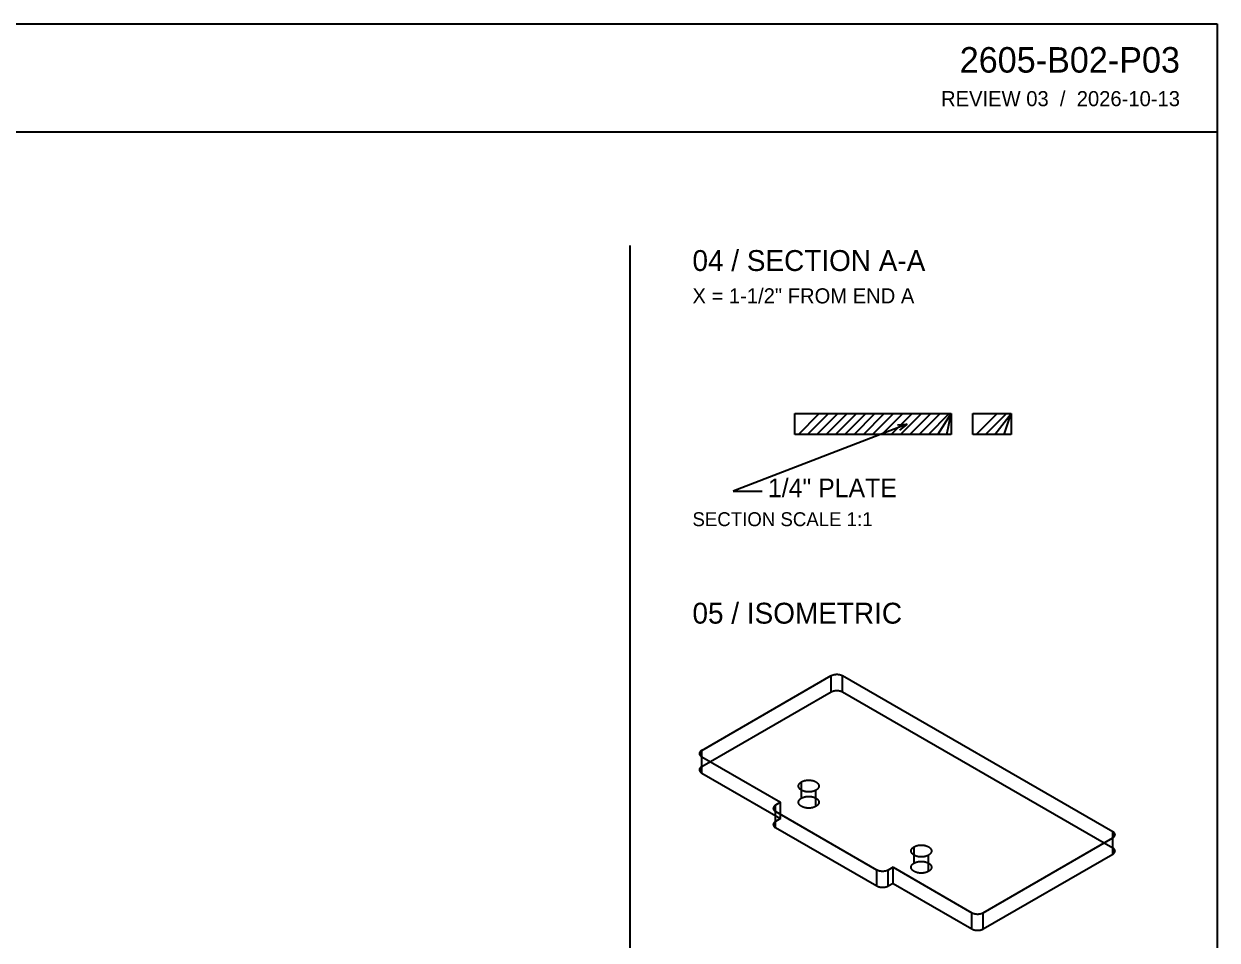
# Model space of a CAD drawing. Header units: inches. Extents: x 0.5 to 33.5, y 0.5 to 21.5.
# Drawn here: x 19.25 to 33.53, y 10.56 to 21.53 of the extents above; entities that cross this region are included whole.
import ezdxf
from ezdxf.enums import TextEntityAlignment as Align

# ---------------------------------------------------------------- set-up
doc = ezdxf.new("R2010")
doc.units = ezdxf.units.IN
doc.header["$MEASUREMENT"] = 0

msp = doc.modelspace()

# ---------------------------------------------------------------- linework, layer by layer
at = {"layer": 'ANNOTATION'}
for p, q in [((29.819, 16.736), (27.736, 15.931)), ((29.703, 16.728), (29.819, 16.736)), ((29.819, 16.736), (29.728, 16.664)), ((27.736, 15.931), (28.083, 15.931))]:
    msp.add_line(p, q, dxfattribs=at)
at = {"layer": 'OUTLINE'}
for p, q in [((0.472, 21.528), (33.528, 21.528)), ((33.528, 21.528), (33.528, 0.472)), ((0.472, 20.236), (33.528, 20.236)), ((26.5, 18.875), (26.5, 1.861)), ((28.476, 16.861), (30.347, 16.861)), ((28.476, 16.611), (28.476, 16.861)), ((28.517, 16.611), (28.767, 16.861)), ((28.628, 16.611), (28.878, 16.861)), ((28.74, 16.611), (28.99, 16.861)), ((28.851, 16.611), (29.101, 16.861)), ((28.962, 16.611), (29.212, 16.861)), ((29.073, 16.611), (29.323, 16.861)), ((29.184, 16.611), (29.434, 16.861)), ((29.295, 16.611), (29.545, 16.861)), ((29.406, 16.611), (29.656, 16.861)), ((29.517, 16.611), (29.767, 16.861)), ((29.628, 16.611), (29.878, 16.861)), ((29.74, 16.611), (29.99, 16.861)), ((29.851, 16.611), (30.101, 16.861)), ((29.962, 16.611), (30.212, 16.861)), ((30.073, 16.611), (30.323, 16.861)), ((30.184, 16.611), (30.347, 16.861)), ((30.295, 16.611), (30.347, 16.861)), ((30.347, 16.861), (30.347, 16.611)), ((30.604, 16.861), (31.063, 16.861)), ((30.604, 16.611), (30.604, 16.861)), ((30.646, 16.611), (30.896, 16.861)), ((30.757, 16.611), (31.007, 16.861)), ((30.868, 16.611), (31.063, 16.861)), ((30.979, 16.611), (31.063, 16.861)), ((31.063, 16.861), (31.063, 16.611)), ((30.347, 16.611), (28.476, 16.611)), ((31.063, 16.611), (30.604, 16.611)), ((27.361, 12.83), (28.91, 13.725)), ((28.91, 13.725), (28.912, 13.726)), ((28.91, 13.53), (28.91, 13.725)), ((28.912, 13.726), (28.914, 13.727)), ((28.914, 13.727), (28.915, 13.728)), ((28.915, 13.728), (28.917, 13.728)), ((28.917, 13.728), (28.919, 13.729)), ((28.919, 13.729), (28.921, 13.73)), ((28.921, 13.73), (28.923, 13.731)), ((28.923, 13.731), (28.925, 13.732)), ((28.925, 13.732), (28.927, 13.732)), ((28.927, 13.732), (28.929, 13.733)), ((28.929, 13.733), (28.931, 13.734)), ((28.931, 13.734), (28.933, 13.734)), ((28.933, 13.734), (28.935, 13.735)), ((28.935, 13.735), (28.937, 13.736)), ((28.937, 13.736), (28.939, 13.736)), ((28.939, 13.736), (28.941, 13.737)), ((28.941, 13.737), (28.943, 13.737)), ((28.943, 13.737), (28.946, 13.738)), ((28.946, 13.738), (28.948, 13.738)), ((28.948, 13.738), (28.95, 13.739)), ((28.95, 13.739), (28.952, 13.739)), ((28.952, 13.739), (28.954, 13.739)), ((28.954, 13.739), (28.957, 13.74)), ((28.957, 13.74), (28.959, 13.74)), ((28.959, 13.74), (28.961, 13.74)), ((28.961, 13.74), (28.964, 13.74)), ((28.964, 13.74), (28.966, 13.741)), ((28.966, 13.741), (28.968, 13.741)), ((28.968, 13.741), (28.971, 13.741)), ((28.971, 13.741), (28.973, 13.741)), ((28.973, 13.741), (28.975, 13.741)), ((28.975, 13.741), (28.978, 13.741)), ((28.978, 13.741), (28.98, 13.741)), ((28.98, 13.741), (28.982, 13.741)), ((28.982, 13.741), (28.985, 13.741)), ((28.985, 13.741), (28.987, 13.741)), ((28.987, 13.741), (28.989, 13.741)), ((28.989, 13.741), (28.992, 13.74)), ((28.992, 13.74), (28.994, 13.74)), ((28.994, 13.74), (28.996, 13.74)), ((28.996, 13.74), (28.998, 13.74)), ((28.998, 13.74), (29.001, 13.739)), ((29.001, 13.739), (29.003, 13.739)), ((29.003, 13.739), (29.005, 13.739)), ((29.005, 13.739), (29.007, 13.738)), ((29.007, 13.738), (29.01, 13.738)), ((29.01, 13.738), (29.012, 13.737)), ((29.012, 13.737), (29.014, 13.737)), ((29.014, 13.737), (29.016, 13.736)), ((29.016, 13.736), (29.018, 13.736)), ((29.018, 13.736), (29.02, 13.735)), ((29.02, 13.735), (29.022, 13.734)), ((29.022, 13.734), (29.025, 13.734)), ((29.025, 13.734), (29.027, 13.733)), ((29.027, 13.733), (29.029, 13.732)), ((29.029, 13.732), (29.031, 13.732)), ((29.031, 13.732), (29.032, 13.731)), ((29.032, 13.731), (29.034, 13.73)), ((29.034, 13.73), (29.036, 13.729)), ((29.036, 13.729), (29.038, 13.728)), ((29.038, 13.728), (29.04, 13.728)), ((29.04, 13.728), (29.042, 13.727)), ((29.042, 13.727), (29.043, 13.726)), ((29.043, 13.726), (29.045, 13.725)), ((29.045, 13.53), (29.045, 13.725)), ((29.045, 13.725), (32.278, 11.858)), ((27.361, 12.636), (28.91, 13.53)), ((28.91, 13.53), (28.912, 13.531)), ((28.912, 13.531), (28.914, 13.532)), ((28.914, 13.532), (28.915, 13.533)), ((28.915, 13.533), (28.917, 13.534)), ((28.917, 13.534), (28.919, 13.535)), ((28.919, 13.535), (28.921, 13.536)), ((28.921, 13.536), (28.923, 13.536)), ((28.923, 13.536), (28.925, 13.537)), ((28.925, 13.537), (28.927, 13.538)), ((28.927, 13.538), (28.929, 13.539)), ((28.929, 13.539), (28.931, 13.539)), ((28.931, 13.539), (28.933, 13.54)), ((28.933, 13.54), (28.935, 13.541)), ((28.935, 13.541), (28.937, 13.541)), ((28.937, 13.541), (28.939, 13.542)), ((28.939, 13.542), (28.941, 13.542)), ((28.941, 13.542), (28.943, 13.543)), ((28.943, 13.543), (28.946, 13.543)), ((28.946, 13.543), (28.948, 13.544)), ((28.948, 13.544), (28.95, 13.544)), ((28.95, 13.544), (28.952, 13.545)), ((28.952, 13.545), (28.954, 13.545)), ((28.954, 13.545), (28.957, 13.545)), ((28.957, 13.545), (28.959, 13.545)), ((28.959, 13.545), (28.961, 13.546)), ((28.961, 13.546), (28.964, 13.546)), ((28.964, 13.546), (28.966, 13.546)), ((28.966, 13.546), (28.968, 13.546)), ((28.968, 13.546), (28.971, 13.546)), ((28.971, 13.546), (28.973, 13.546)), ((28.973, 13.546), (28.975, 13.547)), ((28.975, 13.547), (28.978, 13.547)), ((28.978, 13.547), (28.98, 13.547)), ((28.98, 13.547), (28.982, 13.546)), ((28.982, 13.546), (28.985, 13.546)), ((28.985, 13.546), (28.987, 13.546)), ((28.987, 13.546), (28.989, 13.546)), ((28.989, 13.546), (28.992, 13.546)), ((28.992, 13.546), (28.994, 13.546)), ((28.994, 13.546), (28.996, 13.545)), ((28.996, 13.545), (28.998, 13.545)), ((28.998, 13.545), (29.001, 13.545)), ((29.001, 13.545), (29.003, 13.545)), ((29.003, 13.545), (29.005, 13.544)), ((29.005, 13.544), (29.007, 13.544)), ((29.007, 13.544), (29.01, 13.543)), ((29.01, 13.543), (29.012, 13.543)), ((29.012, 13.543), (29.014, 13.542)), ((29.014, 13.542), (29.016, 13.542)), ((29.016, 13.542), (29.018, 13.541)), ((29.018, 13.541), (29.02, 13.541)), ((29.02, 13.541), (29.022, 13.54)), ((29.022, 13.54), (29.025, 13.539)), ((29.025, 13.539), (29.027, 13.539)), ((29.027, 13.539), (29.029, 13.538)), ((29.029, 13.538), (29.031, 13.537)), ((29.031, 13.537), (29.032, 13.536)), ((29.032, 13.536), (29.034, 13.536)), ((29.034, 13.536), (29.036, 13.535)), ((29.036, 13.535), (29.038, 13.534)), ((29.038, 13.534), (29.04, 13.533)), ((29.04, 13.533), (29.042, 13.532)), ((29.042, 13.532), (29.043, 13.531)), ((29.043, 13.531), (29.045, 13.53)), ((29.045, 13.53), (32.278, 11.664)), ((27.334, 12.796), (27.333, 12.794)), ((27.333, 12.794), (27.333, 12.793)), ((27.333, 12.793), (27.333, 12.792)), ((27.333, 12.792), (27.333, 12.79)), ((27.333, 12.79), (27.333, 12.789)), ((27.333, 12.789), (27.334, 12.788)), ((27.335, 12.801), (27.334, 12.8)), ((27.334, 12.8), (27.334, 12.798)), ((27.334, 12.798), (27.334, 12.797)), ((27.334, 12.797), (27.334, 12.796)), ((27.334, 12.788), (27.334, 12.786)), ((27.334, 12.786), (27.334, 12.785)), ((27.334, 12.785), (27.334, 12.784)), ((27.334, 12.784), (27.335, 12.782)), ((27.336, 12.804), (27.335, 12.802)), ((27.335, 12.802), (27.335, 12.801)), ((27.335, 12.782), (27.335, 12.781)), ((27.335, 12.781), (27.336, 12.78)), ((27.337, 12.806), (27.336, 12.805)), ((27.336, 12.805), (27.336, 12.804)), ((27.336, 12.78), (27.336, 12.778)), ((27.336, 12.778), (27.337, 12.777)), ((27.338, 12.809), (27.337, 12.808)), ((27.337, 12.808), (27.337, 12.806)), ((27.337, 12.777), (27.337, 12.776)), ((27.337, 12.776), (27.338, 12.774)), ((27.339, 12.81), (27.338, 12.809)), ((27.338, 12.774), (27.339, 12.773)), ((27.34, 12.811), (27.339, 12.81)), ((27.339, 12.773), (27.34, 12.772)), ((27.341, 12.813), (27.34, 12.811)), ((27.34, 12.772), (27.341, 12.771)), ((27.342, 12.814), (27.341, 12.813)), ((27.341, 12.771), (27.342, 12.769)), ((27.344, 12.816), (27.342, 12.815)), ((27.342, 12.815), (27.342, 12.814)), ((27.342, 12.769), (27.342, 12.768)), ((27.342, 12.768), (27.344, 12.767)), ((27.345, 12.818), (27.344, 12.816)), ((27.344, 12.767), (27.345, 12.766)), ((27.346, 12.819), (27.345, 12.818)), ((27.345, 12.766), (27.346, 12.764)), ((27.347, 12.82), (27.346, 12.819)), ((27.346, 12.764), (27.347, 12.763)), ((27.348, 12.821), (27.347, 12.82)), ((27.347, 12.763), (27.348, 12.762)), ((27.349, 12.822), (27.348, 12.821)), ((27.348, 12.762), (27.349, 12.761)), ((27.351, 12.823), (27.349, 12.822)), ((27.349, 12.761), (27.351, 12.76)), ((27.352, 12.824), (27.351, 12.823)), ((27.351, 12.76), (27.352, 12.759)), ((27.353, 12.825), (27.352, 12.824)), ((27.352, 12.759), (27.353, 12.758)), ((27.355, 12.826), (27.353, 12.825)), ((27.353, 12.758), (27.355, 12.757)), ((27.356, 12.828), (27.355, 12.826)), ((27.355, 12.757), (27.356, 12.756)), ((27.358, 12.829), (27.356, 12.828)), ((27.356, 12.756), (27.358, 12.755)), ((27.36, 12.83), (27.358, 12.829)), ((27.358, 12.755), (27.36, 12.754)), ((27.361, 12.83), (27.36, 12.83)), ((27.36, 12.754), (27.361, 12.753)), ((27.361, 12.636), (27.361, 12.83)), ((27.361, 12.753), (28.304, 12.208)), ((27.361, 12.558), (27.361, 12.753)), ((27.334, 12.601), (27.333, 12.6)), ((27.333, 12.6), (27.333, 12.599)), ((27.333, 12.599), (27.333, 12.597)), ((27.333, 12.597), (27.333, 12.596)), ((27.333, 12.596), (27.333, 12.594)), ((27.333, 12.594), (27.334, 12.593)), ((27.335, 12.607), (27.334, 12.605)), ((27.334, 12.605), (27.334, 12.604)), ((27.334, 12.604), (27.334, 12.603)), ((27.334, 12.603), (27.334, 12.601)), ((27.334, 12.593), (27.334, 12.592)), ((27.334, 12.592), (27.334, 12.59)), ((27.334, 12.59), (27.334, 12.589)), ((27.334, 12.589), (27.335, 12.588)), ((27.336, 12.609), (27.335, 12.608)), ((27.335, 12.608), (27.335, 12.607)), ((27.335, 12.588), (27.335, 12.586)), ((27.335, 12.586), (27.336, 12.585)), ((27.337, 12.612), (27.336, 12.611)), ((27.336, 12.611), (27.336, 12.609)), ((27.336, 12.585), (27.336, 12.584)), ((27.336, 12.584), (27.337, 12.583)), ((27.338, 12.614), (27.337, 12.613)), ((27.337, 12.613), (27.337, 12.612)), ((27.337, 12.583), (27.337, 12.581)), ((27.337, 12.581), (27.338, 12.58)), ((27.339, 12.616), (27.338, 12.614)), ((27.338, 12.58), (27.339, 12.579)), ((27.34, 12.617), (27.339, 12.616)), ((27.339, 12.579), (27.34, 12.577)), ((27.341, 12.618), (27.34, 12.617)), ((27.34, 12.577), (27.341, 12.576)), ((27.342, 12.619), (27.341, 12.618)), ((27.341, 12.576), (27.342, 12.575)), ((27.344, 12.622), (27.342, 12.621)), ((27.342, 12.621), (27.342, 12.619)), ((27.342, 12.575), (27.342, 12.574)), ((27.342, 12.574), (27.344, 12.572)), ((27.345, 12.623), (27.344, 12.622)), ((27.344, 12.572), (27.345, 12.571)), ((27.346, 12.624), (27.345, 12.623)), ((27.345, 12.571), (27.346, 12.57)), ((27.347, 12.625), (27.346, 12.624)), ((27.346, 12.57), (27.347, 12.569)), ((27.348, 12.627), (27.347, 12.625)), ((27.347, 12.569), (27.348, 12.568)), ((27.349, 12.628), (27.348, 12.627)), ((27.348, 12.568), (27.349, 12.567)), ((27.351, 12.629), (27.349, 12.628)), ((27.349, 12.567), (27.351, 12.566)), ((27.352, 12.63), (27.351, 12.629)), ((27.351, 12.566), (27.352, 12.564)), ((27.353, 12.631), (27.352, 12.63)), ((27.352, 12.564), (27.353, 12.563)), ((27.355, 12.632), (27.353, 12.631)), ((27.356, 12.633), (27.355, 12.632)), ((27.358, 12.634), (27.356, 12.633)), ((27.36, 12.635), (27.358, 12.634)), ((27.361, 12.636), (27.36, 12.635)), ((27.353, 12.563), (27.355, 12.562)), ((27.355, 12.562), (27.356, 12.561)), ((27.356, 12.561), (27.358, 12.56)), ((27.358, 12.56), (27.36, 12.559)), ((27.36, 12.559), (27.361, 12.558)), ((27.361, 12.558), (28.304, 12.014)), ((28.522, 12.42), (28.524, 12.423)), ((28.524, 12.423), (28.526, 12.427)), ((28.526, 12.427), (28.528, 12.43)), ((28.528, 12.43), (28.53, 12.433)), ((28.53, 12.433), (28.533, 12.436)), ((28.533, 12.436), (28.536, 12.439)), ((28.536, 12.439), (28.539, 12.442)), ((28.539, 12.442), (28.543, 12.445)), ((28.543, 12.445), (28.546, 12.448)), ((28.546, 12.448), (28.55, 12.45)), ((28.55, 12.45), (28.554, 12.453)), ((28.554, 12.453), (28.559, 12.455)), ((28.554, 12.258), (28.554, 12.453)), ((28.559, 12.455), (28.563, 12.457)), ((28.563, 12.457), (28.568, 12.46)), ((28.568, 12.46), (28.573, 12.462)), ((28.573, 12.462), (28.578, 12.463)), ((28.578, 12.463), (28.583, 12.465)), ((28.583, 12.465), (28.589, 12.467)), ((28.589, 12.467), (28.594, 12.468)), ((28.594, 12.468), (28.6, 12.469)), ((28.6, 12.469), (28.605, 12.47)), ((28.605, 12.47), (28.611, 12.471)), ((28.611, 12.471), (28.617, 12.472)), ((28.617, 12.472), (28.623, 12.473)), ((28.623, 12.473), (28.629, 12.473)), ((28.629, 12.473), (28.635, 12.473)), ((28.635, 12.473), (28.641, 12.473)), ((28.641, 12.473), (28.647, 12.473)), ((28.647, 12.473), (28.653, 12.473)), ((28.653, 12.473), (28.659, 12.473)), ((28.659, 12.473), (28.665, 12.472)), ((28.665, 12.472), (28.671, 12.471)), ((28.671, 12.471), (28.676, 12.47)), ((28.676, 12.47), (28.682, 12.469)), ((28.682, 12.469), (28.688, 12.468)), ((28.688, 12.468), (28.693, 12.467)), ((28.693, 12.467), (28.699, 12.465)), ((28.699, 12.465), (28.704, 12.463)), ((28.704, 12.463), (28.709, 12.462)), ((28.709, 12.462), (28.714, 12.46)), ((28.714, 12.46), (28.718, 12.457)), ((28.718, 12.457), (28.723, 12.455)), ((28.723, 12.455), (28.727, 12.453)), ((28.727, 12.453), (28.732, 12.45)), ((28.732, 12.45), (28.735, 12.448)), ((28.735, 12.448), (28.739, 12.445)), ((28.739, 12.445), (28.743, 12.442)), ((28.743, 12.442), (28.746, 12.439)), ((28.746, 12.439), (28.749, 12.436)), ((28.749, 12.436), (28.751, 12.433)), ((28.751, 12.433), (28.754, 12.43)), ((28.754, 12.43), (28.756, 12.427)), ((28.756, 12.427), (28.758, 12.423)), ((28.758, 12.423), (28.76, 12.42)), ((28.518, 12.403), (28.519, 12.406)), ((28.519, 12.399), (28.518, 12.403)), ((28.519, 12.41), (28.52, 12.413)), ((28.519, 12.406), (28.519, 12.41)), ((28.519, 12.396), (28.519, 12.399)), ((28.52, 12.392), (28.519, 12.396)), ((28.52, 12.413), (28.521, 12.417)), ((28.521, 12.389), (28.52, 12.392)), ((28.521, 12.417), (28.522, 12.42)), ((28.522, 12.386), (28.521, 12.389)), ((28.524, 12.382), (28.522, 12.386)), ((28.526, 12.379), (28.524, 12.382)), ((28.528, 12.376), (28.526, 12.379)), ((28.53, 12.373), (28.528, 12.376)), ((28.533, 12.369), (28.53, 12.373)), ((28.536, 12.366), (28.533, 12.369)), ((28.539, 12.363), (28.536, 12.366)), ((28.543, 12.361), (28.539, 12.363)), ((28.546, 12.358), (28.543, 12.361)), ((28.55, 12.355), (28.546, 12.358)), ((28.554, 12.353), (28.55, 12.355)), ((28.559, 12.35), (28.554, 12.353)), ((28.563, 12.348), (28.559, 12.35)), ((28.568, 12.346), (28.563, 12.348)), ((28.573, 12.344), (28.568, 12.346)), ((28.578, 12.342), (28.573, 12.344)), ((28.583, 12.34), (28.578, 12.342)), ((28.589, 12.339), (28.583, 12.34)), ((28.594, 12.337), (28.589, 12.339)), ((28.6, 12.336), (28.594, 12.337)), ((28.605, 12.335), (28.6, 12.336)), ((28.611, 12.334), (28.605, 12.335)), ((28.617, 12.333), (28.611, 12.334)), ((28.623, 12.333), (28.617, 12.333)), ((28.629, 12.332), (28.623, 12.333)), ((28.623, 12.278), (28.629, 12.279)), ((28.635, 12.332), (28.629, 12.332)), ((28.629, 12.279), (28.635, 12.279)), ((28.641, 12.332), (28.635, 12.332)), ((28.635, 12.279), (28.641, 12.279)), ((28.647, 12.332), (28.641, 12.332)), ((28.641, 12.279), (28.647, 12.279)), ((28.653, 12.332), (28.647, 12.332)), ((28.647, 12.279), (28.653, 12.279)), ((28.659, 12.333), (28.653, 12.332)), ((28.653, 12.279), (28.659, 12.278)), ((28.665, 12.333), (28.659, 12.333)), ((28.671, 12.334), (28.665, 12.333)), ((28.676, 12.335), (28.671, 12.334)), ((28.682, 12.336), (28.676, 12.335)), ((28.688, 12.337), (28.682, 12.336)), ((28.693, 12.339), (28.688, 12.337)), ((28.699, 12.34), (28.693, 12.339)), ((28.704, 12.342), (28.699, 12.34)), ((28.709, 12.344), (28.704, 12.342)), ((28.714, 12.346), (28.709, 12.344)), ((28.718, 12.348), (28.714, 12.346)), ((28.723, 12.35), (28.718, 12.348)), ((28.727, 12.353), (28.723, 12.35)), ((28.732, 12.355), (28.727, 12.353)), ((28.727, 12.158), (28.727, 12.353)), ((28.735, 12.358), (28.732, 12.355)), ((28.739, 12.361), (28.735, 12.358)), ((28.743, 12.363), (28.739, 12.361)), ((28.746, 12.366), (28.743, 12.363)), ((28.749, 12.369), (28.746, 12.366)), ((28.751, 12.373), (28.749, 12.369)), ((28.754, 12.376), (28.751, 12.373)), ((28.756, 12.379), (28.754, 12.376)), ((28.758, 12.382), (28.756, 12.379)), ((28.76, 12.386), (28.758, 12.382)), ((28.76, 12.42), (28.761, 12.417)), ((28.761, 12.389), (28.76, 12.386)), ((28.761, 12.417), (28.762, 12.413)), ((28.762, 12.392), (28.761, 12.389)), ((28.762, 12.413), (28.763, 12.41)), ((28.763, 12.396), (28.762, 12.392)), ((28.763, 12.41), (28.763, 12.406)), ((28.763, 12.406), (28.763, 12.403)), ((28.763, 12.403), (28.763, 12.399)), ((28.763, 12.399), (28.763, 12.396)), ((28.218, 12.139), (28.217, 12.138)), ((28.217, 12.138), (28.217, 12.137)), ((28.217, 12.137), (28.217, 12.135)), ((28.219, 12.145), (28.218, 12.143)), ((28.218, 12.143), (28.218, 12.142)), ((28.218, 12.142), (28.218, 12.141)), ((28.218, 12.141), (28.218, 12.139)), ((28.22, 12.147), (28.219, 12.146)), ((28.219, 12.146), (28.219, 12.145)), ((28.221, 12.15), (28.22, 12.149)), ((28.22, 12.149), (28.22, 12.147)), ((28.222, 12.153), (28.221, 12.151)), ((28.221, 12.151), (28.221, 12.15)), ((28.223, 12.154), (28.222, 12.153)), ((28.224, 12.155), (28.223, 12.154)), ((28.225, 12.156), (28.224, 12.155)), ((28.226, 12.159), (28.225, 12.158)), ((28.225, 12.158), (28.225, 12.156)), ((28.227, 12.16), (28.226, 12.159)), ((28.229, 12.161), (28.227, 12.16)), ((28.23, 12.163), (28.229, 12.161)), ((28.231, 12.164), (28.23, 12.163)), ((28.232, 12.165), (28.231, 12.164)), ((28.233, 12.166), (28.232, 12.165)), ((28.235, 12.167), (28.233, 12.166)), ((28.236, 12.168), (28.235, 12.167)), ((28.237, 12.169), (28.236, 12.168)), ((28.239, 12.17), (28.237, 12.169)), ((28.24, 12.171), (28.239, 12.17)), ((28.242, 12.172), (28.24, 12.171)), ((28.244, 12.173), (28.242, 12.172)), ((28.245, 12.174), (28.244, 12.173)), ((28.304, 12.208), (28.245, 12.174)), ((28.245, 11.98), (28.245, 12.174)), ((28.304, 12.014), (28.304, 12.208)), ((28.518, 12.208), (28.519, 12.212)), ((28.519, 12.205), (28.518, 12.208)), ((28.519, 12.215), (28.52, 12.219)), ((28.519, 12.212), (28.519, 12.215)), ((28.519, 12.201), (28.519, 12.205)), ((28.52, 12.198), (28.519, 12.201)), ((28.52, 12.219), (28.521, 12.222)), ((28.521, 12.195), (28.52, 12.198)), ((28.521, 12.222), (28.522, 12.226)), ((28.522, 12.191), (28.521, 12.195)), ((28.522, 12.226), (28.524, 12.229)), ((28.524, 12.188), (28.522, 12.191)), ((28.524, 12.229), (28.526, 12.232)), ((28.526, 12.185), (28.524, 12.188)), ((28.526, 12.232), (28.528, 12.235)), ((28.528, 12.181), (28.526, 12.185)), ((28.528, 12.235), (28.53, 12.239)), ((28.53, 12.178), (28.528, 12.181)), ((28.53, 12.239), (28.533, 12.242)), ((28.533, 12.175), (28.53, 12.178)), ((28.533, 12.242), (28.536, 12.245)), ((28.536, 12.172), (28.533, 12.175)), ((28.536, 12.245), (28.539, 12.248)), ((28.539, 12.169), (28.536, 12.172)), ((28.539, 12.248), (28.543, 12.25)), ((28.543, 12.166), (28.539, 12.169)), ((28.543, 12.25), (28.546, 12.253)), ((28.546, 12.164), (28.543, 12.166)), ((28.546, 12.253), (28.55, 12.256)), ((28.55, 12.161), (28.546, 12.164)), ((28.55, 12.256), (28.554, 12.258)), ((28.554, 12.158), (28.55, 12.161)), ((28.554, 12.258), (28.559, 12.261)), ((28.559, 12.156), (28.554, 12.158)), ((28.559, 12.261), (28.563, 12.263)), ((28.563, 12.154), (28.559, 12.156)), ((28.563, 12.263), (28.568, 12.265)), ((28.568, 12.152), (28.563, 12.154)), ((28.568, 12.265), (28.573, 12.267)), ((28.573, 12.15), (28.568, 12.152)), ((28.573, 12.267), (28.578, 12.269)), ((28.578, 12.148), (28.573, 12.15)), ((28.578, 12.269), (28.583, 12.271)), ((28.583, 12.146), (28.578, 12.148)), ((28.583, 12.271), (28.589, 12.272)), ((28.589, 12.144), (28.583, 12.146)), ((28.589, 12.272), (28.594, 12.274)), ((28.594, 12.143), (28.589, 12.144)), ((28.594, 12.274), (28.6, 12.275)), ((28.6, 12.142), (28.594, 12.143)), ((28.6, 12.275), (28.605, 12.276)), ((28.605, 12.141), (28.6, 12.142)), ((28.605, 12.276), (28.611, 12.277)), ((28.611, 12.14), (28.605, 12.141)), ((28.611, 12.277), (28.617, 12.278)), ((28.617, 12.139), (28.611, 12.14)), ((28.617, 12.278), (28.623, 12.278)), ((28.623, 12.138), (28.617, 12.139)), ((28.629, 12.138), (28.623, 12.138)), ((28.635, 12.138), (28.629, 12.138)), ((28.641, 12.138), (28.635, 12.138)), ((28.647, 12.138), (28.641, 12.138)), ((28.653, 12.138), (28.647, 12.138)), ((28.659, 12.138), (28.653, 12.138)), ((28.659, 12.278), (28.665, 12.278)), ((28.665, 12.139), (28.659, 12.138)), ((28.665, 12.278), (28.671, 12.277)), ((28.671, 12.14), (28.665, 12.139)), ((28.671, 12.277), (28.676, 12.276)), ((28.676, 12.141), (28.671, 12.14)), ((28.676, 12.276), (28.682, 12.275)), ((28.682, 12.142), (28.676, 12.141)), ((28.682, 12.275), (28.688, 12.274)), ((28.688, 12.143), (28.682, 12.142)), ((28.688, 12.274), (28.693, 12.272)), ((28.693, 12.144), (28.688, 12.143)), ((28.693, 12.272), (28.699, 12.271)), ((28.699, 12.146), (28.693, 12.144)), ((28.699, 12.271), (28.704, 12.269)), ((28.704, 12.148), (28.699, 12.146)), ((28.704, 12.269), (28.709, 12.267)), ((28.709, 12.15), (28.704, 12.148)), ((28.709, 12.267), (28.714, 12.265)), ((28.714, 12.152), (28.709, 12.15)), ((28.714, 12.265), (28.718, 12.263)), ((28.718, 12.154), (28.714, 12.152)), ((28.718, 12.263), (28.723, 12.261)), ((28.723, 12.156), (28.718, 12.154)), ((28.723, 12.261), (28.727, 12.258)), ((28.727, 12.158), (28.723, 12.156)), ((28.727, 12.258), (28.732, 12.256)), ((28.732, 12.161), (28.727, 12.158)), ((28.732, 12.256), (28.735, 12.253)), ((28.735, 12.164), (28.732, 12.161)), ((28.735, 12.253), (28.739, 12.25)), ((28.739, 12.166), (28.735, 12.164)), ((28.739, 12.25), (28.743, 12.248)), ((28.743, 12.169), (28.739, 12.166)), ((28.743, 12.248), (28.746, 12.245)), ((28.746, 12.172), (28.743, 12.169)), ((28.746, 12.245), (28.749, 12.242)), ((28.749, 12.175), (28.746, 12.172)), ((28.749, 12.242), (28.751, 12.239)), ((28.751, 12.178), (28.749, 12.175)), ((28.751, 12.239), (28.754, 12.235)), ((28.754, 12.181), (28.751, 12.178)), ((28.754, 12.235), (28.756, 12.232)), ((28.756, 12.185), (28.754, 12.181)), ((28.756, 12.232), (28.758, 12.229)), ((28.758, 12.188), (28.756, 12.185)), ((28.758, 12.229), (28.76, 12.226)), ((28.76, 12.191), (28.758, 12.188)), ((28.76, 12.226), (28.761, 12.222)), ((28.761, 12.195), (28.76, 12.191)), ((28.761, 12.222), (28.762, 12.219)), ((28.762, 12.198), (28.761, 12.195)), ((28.762, 12.219), (28.763, 12.215)), ((28.763, 12.201), (28.762, 12.198)), ((28.763, 12.215), (28.763, 12.212)), ((28.763, 12.212), (28.763, 12.208)), ((28.763, 12.208), (28.763, 12.205)), ((28.763, 12.205), (28.763, 12.201)), ((28.217, 12.135), (28.217, 12.134)), ((28.217, 12.134), (28.217, 12.133)), ((28.217, 12.133), (28.218, 12.131)), ((28.218, 12.131), (28.218, 12.13)), ((28.218, 12.13), (28.218, 12.129)), ((28.218, 12.129), (28.218, 12.127)), ((28.218, 12.127), (28.219, 12.126)), ((28.219, 12.126), (28.219, 12.125)), ((28.219, 12.125), (28.22, 12.123)), ((28.22, 12.123), (28.22, 12.122)), ((28.22, 12.122), (28.221, 12.121)), ((28.221, 12.121), (28.221, 12.119)), ((28.221, 12.119), (28.222, 12.118)), ((28.222, 12.118), (28.223, 12.117)), ((28.223, 12.117), (28.224, 12.116)), ((28.224, 12.116), (28.225, 12.114)), ((28.225, 12.114), (28.225, 12.113)), ((28.225, 12.113), (28.226, 12.112)), ((28.226, 12.112), (28.227, 12.111)), ((28.227, 12.111), (28.229, 12.11)), ((28.229, 12.11), (28.23, 12.108)), ((28.23, 12.108), (28.231, 12.107)), ((28.231, 12.107), (28.232, 12.106)), ((28.232, 12.106), (28.233, 12.105)), ((28.233, 12.105), (28.235, 12.104)), ((28.235, 12.104), (28.236, 12.103)), ((28.236, 12.103), (28.237, 12.102)), ((28.237, 12.102), (28.239, 12.101)), ((28.239, 12.101), (28.24, 12.1)), ((28.24, 12.1), (28.242, 12.098)), ((28.242, 12.098), (28.244, 12.098)), ((28.244, 12.098), (28.245, 12.097)), ((28.245, 11.902), (28.245, 12.097)), ((29.457, 11.397), (28.245, 12.097)), ((28.304, 12.014), (28.245, 11.98)), ((28.218, 11.945), (28.217, 11.944)), ((28.217, 11.944), (28.217, 11.942)), ((28.217, 11.942), (28.217, 11.941)), ((28.217, 11.941), (28.217, 11.94)), ((28.217, 11.94), (28.217, 11.938)), ((28.217, 11.938), (28.218, 11.937)), ((28.219, 11.95), (28.218, 11.949)), ((28.218, 11.949), (28.218, 11.948)), ((28.218, 11.948), (28.218, 11.946)), ((28.218, 11.946), (28.218, 11.945)), ((28.218, 11.937), (28.218, 11.936)), ((28.218, 11.936), (28.218, 11.934)), ((28.218, 11.934), (28.218, 11.933)), ((28.218, 11.933), (28.219, 11.932)), ((28.22, 11.953), (28.219, 11.952)), ((28.219, 11.952), (28.219, 11.95)), ((28.219, 11.932), (28.219, 11.93)), ((28.219, 11.93), (28.22, 11.929)), ((28.221, 11.956), (28.22, 11.954)), ((28.22, 11.954), (28.22, 11.953)), ((28.22, 11.929), (28.22, 11.928)), ((28.22, 11.928), (28.221, 11.926)), ((28.222, 11.958), (28.221, 11.957)), ((28.221, 11.957), (28.221, 11.956)), ((28.221, 11.926), (28.221, 11.925)), ((28.221, 11.925), (28.222, 11.924)), ((28.223, 11.96), (28.222, 11.958)), ((28.222, 11.924), (28.223, 11.922)), ((28.224, 11.961), (28.223, 11.96)), ((28.223, 11.922), (28.224, 11.921)), ((28.225, 11.962), (28.224, 11.961)), ((28.224, 11.921), (28.225, 11.92)), ((28.226, 11.965), (28.225, 11.963)), ((28.225, 11.963), (28.225, 11.962)), ((28.225, 11.92), (28.225, 11.919)), ((28.225, 11.919), (28.226, 11.917)), ((28.227, 11.966), (28.226, 11.965)), ((28.226, 11.917), (28.227, 11.916)), ((28.229, 11.967), (28.227, 11.966)), ((28.227, 11.916), (28.229, 11.915)), ((28.23, 11.968), (28.229, 11.967)), ((28.229, 11.915), (28.23, 11.914)), ((28.231, 11.969), (28.23, 11.968)), ((28.23, 11.914), (28.231, 11.913)), ((28.232, 11.97), (28.231, 11.969)), ((28.231, 11.913), (28.232, 11.912)), ((28.233, 11.972), (28.232, 11.97)), ((28.232, 11.912), (28.233, 11.91)), ((28.235, 11.973), (28.233, 11.972)), ((28.233, 11.91), (28.235, 11.909)), ((28.236, 11.974), (28.235, 11.973)), ((28.235, 11.909), (28.236, 11.908)), ((28.237, 11.975), (28.236, 11.974)), ((28.236, 11.908), (28.237, 11.907)), ((28.239, 11.976), (28.237, 11.975)), ((28.237, 11.907), (28.239, 11.906)), ((28.24, 11.977), (28.239, 11.976)), ((28.239, 11.906), (28.24, 11.905)), ((28.242, 11.978), (28.24, 11.977)), ((28.24, 11.905), (28.242, 11.904)), ((28.244, 11.979), (28.242, 11.978)), ((28.242, 11.904), (28.244, 11.903)), ((28.245, 11.98), (28.244, 11.979)), ((28.244, 11.903), (28.245, 11.902)), ((29.457, 11.202), (28.245, 11.902)), ((32.278, 11.664), (32.278, 11.858)), ((32.279, 11.857), (32.278, 11.858)), ((32.281, 11.856), (32.279, 11.857)), ((32.282, 11.855), (32.281, 11.856)), ((32.284, 11.854), (32.282, 11.855)), ((32.285, 11.853), (32.284, 11.854)), ((32.287, 11.852), (32.285, 11.853)), ((32.288, 11.851), (32.287, 11.852)), ((32.29, 11.85), (32.288, 11.851)), ((30.729, 10.886), (32.278, 11.781)), ((32.278, 11.781), (32.279, 11.782)), ((32.278, 11.586), (32.278, 11.781)), ((32.279, 11.782), (32.281, 11.783)), ((32.281, 11.783), (32.282, 11.784)), ((32.282, 11.784), (32.284, 11.785)), ((32.284, 11.785), (32.285, 11.786)), ((32.285, 11.786), (32.287, 11.787)), ((32.287, 11.787), (32.288, 11.788)), ((32.288, 11.788), (32.29, 11.789)), ((32.291, 11.849), (32.29, 11.85)), ((32.29, 11.789), (32.291, 11.79)), ((32.292, 11.848), (32.291, 11.849)), ((32.291, 11.79), (32.292, 11.791)), ((32.293, 11.847), (32.292, 11.848)), ((32.292, 11.791), (32.293, 11.792)), ((32.294, 11.845), (32.293, 11.847)), ((32.293, 11.792), (32.294, 11.794)), ((32.295, 11.844), (32.294, 11.845)), ((32.294, 11.794), (32.295, 11.795)), ((32.296, 11.843), (32.295, 11.844)), ((32.295, 11.795), (32.296, 11.796)), ((32.297, 11.842), (32.296, 11.843)), ((32.296, 11.796), (32.297, 11.797)), ((32.298, 11.841), (32.297, 11.842)), ((32.297, 11.797), (32.298, 11.798)), ((32.299, 11.839), (32.298, 11.841)), ((32.298, 11.798), (32.299, 11.8)), ((32.3, 11.838), (32.299, 11.839)), ((32.299, 11.8), (32.3, 11.801)), ((32.301, 11.837), (32.3, 11.838)), ((32.3, 11.801), (32.301, 11.802)), ((32.301, 11.835), (32.301, 11.837)), ((32.302, 11.834), (32.301, 11.835)), ((32.301, 11.804), (32.302, 11.805)), ((32.301, 11.802), (32.301, 11.804)), ((32.303, 11.833), (32.302, 11.834)), ((32.302, 11.805), (32.303, 11.806)), ((32.303, 11.832), (32.303, 11.833)), ((32.304, 11.83), (32.303, 11.832)), ((32.303, 11.807), (32.304, 11.809)), ((32.303, 11.806), (32.303, 11.807)), ((32.304, 11.829), (32.304, 11.83)), ((32.305, 11.828), (32.304, 11.829)), ((32.304, 11.81), (32.305, 11.811)), ((32.304, 11.809), (32.304, 11.81)), ((32.305, 11.826), (32.305, 11.828)), ((32.305, 11.825), (32.305, 11.826)), ((32.305, 11.824), (32.305, 11.825)), ((32.305, 11.822), (32.305, 11.824)), ((32.306, 11.821), (32.305, 11.822)), ((32.305, 11.817), (32.306, 11.818)), ((32.305, 11.815), (32.305, 11.817)), ((32.305, 11.814), (32.305, 11.815)), ((32.305, 11.813), (32.305, 11.814)), ((32.305, 11.811), (32.305, 11.813)), ((32.306, 11.819), (32.306, 11.821)), ((32.306, 11.818), (32.306, 11.819)), ((29.865, 11.625), (29.866, 11.629)), ((29.866, 11.622), (29.865, 11.625)), ((29.866, 11.632), (29.867, 11.635)), ((29.866, 11.629), (29.866, 11.632)), ((29.866, 11.618), (29.866, 11.622)), ((29.867, 11.615), (29.866, 11.618)), ((29.867, 11.635), (29.868, 11.639)), ((29.868, 11.611), (29.867, 11.615)), ((29.868, 11.639), (29.869, 11.642)), ((29.869, 11.608), (29.868, 11.611)), ((29.869, 11.642), (29.871, 11.646)), ((29.871, 11.605), (29.869, 11.608)), ((29.871, 11.646), (29.873, 11.649)), ((29.873, 11.601), (29.871, 11.605)), ((29.873, 11.649), (29.875, 11.652)), ((29.875, 11.598), (29.873, 11.601)), ((29.875, 11.652), (29.877, 11.655)), ((29.877, 11.595), (29.875, 11.598)), ((29.877, 11.655), (29.88, 11.658)), ((29.88, 11.592), (29.877, 11.595)), ((29.88, 11.658), (29.883, 11.661)), ((29.883, 11.589), (29.88, 11.592)), ((29.883, 11.661), (29.886, 11.664)), ((29.886, 11.586), (29.883, 11.589)), ((29.886, 11.664), (29.89, 11.667)), ((29.89, 11.583), (29.886, 11.586)), ((29.89, 11.667), (29.893, 11.67)), ((29.893, 11.58), (29.89, 11.583)), ((29.893, 11.67), (29.897, 11.673)), ((29.897, 11.578), (29.893, 11.58)), ((29.897, 11.673), (29.901, 11.675)), ((29.901, 11.575), (29.897, 11.578)), ((29.901, 11.675), (29.906, 11.677)), ((29.901, 11.481), (29.901, 11.675)), ((29.906, 11.573), (29.901, 11.575)), ((29.906, 11.677), (29.91, 11.68)), ((29.91, 11.57), (29.906, 11.573)), ((29.91, 11.68), (29.915, 11.682)), ((29.915, 11.568), (29.91, 11.57)), ((29.915, 11.682), (29.92, 11.684)), ((29.92, 11.566), (29.915, 11.568)), ((29.92, 11.684), (29.925, 11.686)), ((29.925, 11.564), (29.92, 11.566)), ((29.925, 11.686), (29.93, 11.687)), ((29.93, 11.687), (29.935, 11.689)), ((29.935, 11.689), (29.941, 11.69)), ((29.941, 11.69), (29.947, 11.692)), ((29.947, 11.692), (29.952, 11.693)), ((29.952, 11.693), (29.958, 11.694)), ((29.958, 11.694), (29.964, 11.694)), ((29.964, 11.694), (29.97, 11.695)), ((29.97, 11.695), (29.976, 11.695)), ((29.976, 11.695), (29.982, 11.696)), ((29.982, 11.696), (29.988, 11.696)), ((29.988, 11.696), (29.994, 11.696)), ((29.994, 11.696), (30, 11.695)), ((30, 11.695), (30.006, 11.695)), ((30.006, 11.695), (30.012, 11.694)), ((30.012, 11.694), (30.018, 11.694)), ((30.018, 11.694), (30.023, 11.693)), ((30.023, 11.693), (30.029, 11.692)), ((30.029, 11.692), (30.035, 11.69)), ((30.035, 11.69), (30.04, 11.689)), ((30.04, 11.689), (30.046, 11.687)), ((30.046, 11.687), (30.051, 11.686)), ((30.051, 11.686), (30.056, 11.684)), ((30.056, 11.566), (30.051, 11.564)), ((30.056, 11.684), (30.061, 11.682)), ((30.061, 11.568), (30.056, 11.566)), ((30.061, 11.682), (30.065, 11.68)), ((30.065, 11.57), (30.061, 11.568)), ((30.065, 11.68), (30.07, 11.677)), ((30.07, 11.573), (30.065, 11.57)), ((30.07, 11.677), (30.074, 11.675)), ((30.074, 11.575), (30.07, 11.573)), ((30.074, 11.675), (30.079, 11.673)), ((30.079, 11.578), (30.074, 11.575)), ((30.074, 11.381), (30.074, 11.575)), ((30.079, 11.673), (30.082, 11.67)), ((30.082, 11.58), (30.079, 11.578)), ((30.082, 11.67), (30.086, 11.667)), ((30.086, 11.583), (30.082, 11.58)), ((30.086, 11.667), (30.09, 11.664)), ((30.09, 11.586), (30.086, 11.583)), ((30.09, 11.664), (30.093, 11.661)), ((30.093, 11.589), (30.09, 11.586)), ((30.093, 11.661), (30.096, 11.658)), ((30.096, 11.592), (30.093, 11.589)), ((30.096, 11.658), (30.098, 11.655)), ((30.098, 11.595), (30.096, 11.592)), ((30.098, 11.655), (30.101, 11.652)), ((30.101, 11.598), (30.098, 11.595)), ((30.101, 11.652), (30.103, 11.649)), ((30.103, 11.601), (30.101, 11.598)), ((30.103, 11.649), (30.105, 11.646)), ((30.105, 11.605), (30.103, 11.601)), ((30.105, 11.646), (30.107, 11.642)), ((30.107, 11.608), (30.105, 11.605)), ((30.107, 11.642), (30.108, 11.639)), ((30.108, 11.611), (30.107, 11.608)), ((30.108, 11.639), (30.109, 11.635)), ((30.109, 11.615), (30.108, 11.611)), ((30.109, 11.635), (30.11, 11.632)), ((30.11, 11.618), (30.109, 11.615)), ((30.11, 11.632), (30.11, 11.629)), ((30.11, 11.629), (30.11, 11.625)), ((30.11, 11.625), (30.11, 11.622)), ((30.11, 11.622), (30.11, 11.618)), ((30.729, 10.692), (32.278, 11.586)), ((32.279, 11.663), (32.278, 11.664)), ((32.278, 11.586), (32.279, 11.587)), ((32.281, 11.662), (32.279, 11.663)), ((32.279, 11.587), (32.281, 11.588)), ((32.282, 11.661), (32.281, 11.662)), ((32.281, 11.588), (32.282, 11.589)), ((32.284, 11.66), (32.282, 11.661)), ((32.282, 11.589), (32.284, 11.59)), ((32.285, 11.659), (32.284, 11.66)), ((32.284, 11.59), (32.285, 11.591)), ((32.287, 11.658), (32.285, 11.659)), ((32.285, 11.591), (32.287, 11.592)), ((32.288, 11.657), (32.287, 11.658)), ((32.287, 11.592), (32.288, 11.593)), ((32.29, 11.656), (32.288, 11.657)), ((32.288, 11.593), (32.29, 11.595)), ((32.291, 11.654), (32.29, 11.656)), ((32.29, 11.595), (32.291, 11.596)), ((32.292, 11.653), (32.291, 11.654)), ((32.291, 11.596), (32.292, 11.597)), ((32.293, 11.652), (32.292, 11.653)), ((32.292, 11.597), (32.293, 11.598)), ((32.294, 11.651), (32.293, 11.652)), ((32.293, 11.598), (32.294, 11.599)), ((32.295, 11.65), (32.294, 11.651)), ((32.294, 11.599), (32.295, 11.6)), ((32.296, 11.649), (32.295, 11.65)), ((32.295, 11.6), (32.296, 11.602)), ((32.297, 11.647), (32.296, 11.649)), ((32.296, 11.602), (32.297, 11.603)), ((32.298, 11.646), (32.297, 11.647)), ((32.297, 11.603), (32.298, 11.604)), ((32.299, 11.645), (32.298, 11.646)), ((32.298, 11.604), (32.299, 11.605)), ((32.3, 11.644), (32.299, 11.645)), ((32.299, 11.605), (32.3, 11.607)), ((32.301, 11.642), (32.3, 11.644)), ((32.3, 11.607), (32.301, 11.608)), ((32.301, 11.641), (32.301, 11.642)), ((32.302, 11.64), (32.301, 11.641)), ((32.301, 11.609), (32.302, 11.61)), ((32.301, 11.608), (32.301, 11.609)), ((32.303, 11.638), (32.302, 11.64)), ((32.302, 11.61), (32.303, 11.612)), ((32.303, 11.637), (32.303, 11.638)), ((32.304, 11.636), (32.303, 11.637)), ((32.303, 11.613), (32.304, 11.614)), ((32.303, 11.612), (32.303, 11.613)), ((32.304, 11.634), (32.304, 11.636)), ((32.305, 11.633), (32.304, 11.634)), ((32.304, 11.616), (32.305, 11.617)), ((32.304, 11.614), (32.304, 11.616)), ((32.305, 11.632), (32.305, 11.633)), ((32.305, 11.63), (32.305, 11.632)), ((32.305, 11.629), (32.305, 11.63)), ((32.305, 11.628), (32.305, 11.629)), ((32.306, 11.626), (32.305, 11.628)), ((32.305, 11.622), (32.306, 11.624)), ((32.305, 11.621), (32.305, 11.622)), ((32.305, 11.62), (32.305, 11.621)), ((32.305, 11.618), (32.305, 11.62)), ((32.305, 11.617), (32.305, 11.618)), ((32.306, 11.625), (32.306, 11.626)), ((32.306, 11.624), (32.306, 11.625)), ((29.651, 11.431), (29.592, 11.397)), ((29.651, 11.236), (29.651, 11.431)), ((29.651, 11.431), (30.594, 10.886)), ((29.865, 11.431), (29.866, 11.434)), ((29.866, 11.427), (29.865, 11.431)), ((29.866, 11.438), (29.867, 11.441)), ((29.866, 11.434), (29.866, 11.438)), ((29.866, 11.424), (29.866, 11.427)), ((29.867, 11.42), (29.866, 11.424)), ((29.867, 11.441), (29.868, 11.444)), ((29.868, 11.444), (29.869, 11.448)), ((29.869, 11.448), (29.871, 11.451)), ((29.871, 11.451), (29.873, 11.454)), ((29.873, 11.454), (29.875, 11.458)), ((29.875, 11.458), (29.877, 11.461)), ((29.877, 11.461), (29.88, 11.464)), ((29.88, 11.464), (29.883, 11.467)), ((29.883, 11.467), (29.886, 11.47)), ((29.886, 11.47), (29.89, 11.473)), ((29.89, 11.473), (29.893, 11.475)), ((29.893, 11.475), (29.897, 11.478)), ((29.897, 11.478), (29.901, 11.481)), ((29.901, 11.481), (29.906, 11.483)), ((29.906, 11.483), (29.91, 11.485)), ((29.91, 11.485), (29.915, 11.487)), ((29.915, 11.487), (29.92, 11.489)), ((29.92, 11.489), (29.925, 11.491)), ((29.93, 11.563), (29.925, 11.564)), ((29.925, 11.491), (29.93, 11.493)), ((29.935, 11.561), (29.93, 11.563)), ((29.93, 11.493), (29.935, 11.495)), ((29.941, 11.56), (29.935, 11.561)), ((29.935, 11.495), (29.941, 11.496)), ((29.947, 11.559), (29.941, 11.56)), ((29.941, 11.496), (29.947, 11.497)), ((29.952, 11.557), (29.947, 11.559)), ((29.947, 11.497), (29.952, 11.498)), ((29.958, 11.557), (29.952, 11.557)), ((29.952, 11.498), (29.958, 11.499)), ((29.964, 11.556), (29.958, 11.557)), ((29.958, 11.499), (29.964, 11.5)), ((29.97, 11.555), (29.964, 11.556)), ((29.964, 11.5), (29.97, 11.501)), ((29.976, 11.555), (29.97, 11.555)), ((29.97, 11.501), (29.976, 11.501)), ((29.982, 11.554), (29.976, 11.555)), ((29.976, 11.501), (29.982, 11.501)), ((29.988, 11.554), (29.982, 11.554)), ((29.982, 11.501), (29.988, 11.501)), ((29.994, 11.554), (29.988, 11.554)), ((29.988, 11.501), (29.994, 11.501)), ((30, 11.555), (29.994, 11.554)), ((29.994, 11.501), (30, 11.501)), ((30.006, 11.555), (30, 11.555)), ((30, 11.501), (30.006, 11.501)), ((30.012, 11.556), (30.006, 11.555)), ((30.006, 11.501), (30.012, 11.5)), ((30.018, 11.557), (30.012, 11.556)), ((30.012, 11.5), (30.018, 11.499)), ((30.023, 11.557), (30.018, 11.557)), ((30.018, 11.499), (30.023, 11.498)), ((30.029, 11.559), (30.023, 11.557)), ((30.023, 11.498), (30.029, 11.497)), ((30.035, 11.56), (30.029, 11.559)), ((30.029, 11.497), (30.035, 11.496)), ((30.04, 11.561), (30.035, 11.56)), ((30.035, 11.496), (30.04, 11.495)), ((30.046, 11.563), (30.04, 11.561)), ((30.04, 11.495), (30.046, 11.493)), ((30.051, 11.564), (30.046, 11.563)), ((30.046, 11.493), (30.051, 11.491)), ((30.051, 11.491), (30.056, 11.489)), ((30.056, 11.489), (30.061, 11.487)), ((30.061, 11.487), (30.065, 11.485)), ((30.065, 11.485), (30.07, 11.483)), ((30.07, 11.483), (30.074, 11.481)), ((30.074, 11.481), (30.079, 11.478)), ((30.079, 11.478), (30.082, 11.475)), ((30.082, 11.475), (30.086, 11.473)), ((30.086, 11.473), (30.09, 11.47)), ((30.09, 11.47), (30.093, 11.467)), ((30.093, 11.467), (30.096, 11.464)), ((30.096, 11.464), (30.098, 11.461)), ((30.098, 11.461), (30.101, 11.458)), ((30.101, 11.458), (30.103, 11.454)), ((30.103, 11.454), (30.105, 11.451)), ((30.105, 11.451), (30.107, 11.448)), ((30.107, 11.448), (30.108, 11.444)), ((30.108, 11.444), (30.109, 11.441)), ((30.109, 11.441), (30.11, 11.438)), ((30.11, 11.424), (30.109, 11.42)), ((30.11, 11.438), (30.11, 11.434)), ((30.11, 11.434), (30.11, 11.431)), ((30.11, 11.431), (30.11, 11.427)), ((30.11, 11.427), (30.11, 11.424)), ((29.459, 11.396), (29.457, 11.397)), ((29.457, 11.202), (29.457, 11.397)), ((29.461, 11.395), (29.459, 11.396)), ((29.463, 11.394), (29.461, 11.395)), ((29.464, 11.393), (29.463, 11.394)), ((29.466, 11.392), (29.464, 11.393)), ((29.468, 11.391), (29.466, 11.392)), ((29.47, 11.391), (29.468, 11.391)), ((29.472, 11.39), (29.47, 11.391)), ((29.474, 11.389), (29.472, 11.39)), ((29.476, 11.388), (29.474, 11.389)), ((29.478, 11.388), (29.476, 11.388)), ((29.48, 11.387), (29.478, 11.388)), ((29.482, 11.386), (29.48, 11.387)), ((29.484, 11.386), (29.482, 11.386)), ((29.486, 11.385), (29.484, 11.386)), ((29.488, 11.385), (29.486, 11.385)), ((29.491, 11.384), (29.488, 11.385)), ((29.493, 11.384), (29.491, 11.384)), ((29.495, 11.383), (29.493, 11.384)), ((29.497, 11.383), (29.495, 11.383)), ((29.499, 11.383), (29.497, 11.383)), ((29.502, 11.382), (29.499, 11.383)), ((29.504, 11.382), (29.502, 11.382)), ((29.506, 11.382), (29.504, 11.382)), ((29.509, 11.381), (29.506, 11.382)), ((29.511, 11.381), (29.509, 11.381)), ((29.513, 11.381), (29.511, 11.381)), ((29.515, 11.381), (29.513, 11.381)), ((29.518, 11.381), (29.515, 11.381)), ((29.52, 11.381), (29.518, 11.381)), ((29.522, 11.381), (29.52, 11.381)), ((29.525, 11.381), (29.522, 11.381)), ((29.527, 11.381), (29.525, 11.381)), ((29.529, 11.381), (29.527, 11.381)), ((29.532, 11.381), (29.529, 11.381)), ((29.534, 11.381), (29.532, 11.381)), ((29.536, 11.381), (29.534, 11.381)), ((29.539, 11.381), (29.536, 11.381)), ((29.541, 11.381), (29.539, 11.381)), ((29.543, 11.382), (29.541, 11.381)), ((29.546, 11.382), (29.543, 11.382)), ((29.548, 11.382), (29.546, 11.382)), ((29.55, 11.383), (29.548, 11.382)), ((29.552, 11.383), (29.55, 11.383)), ((29.555, 11.383), (29.552, 11.383)), ((29.557, 11.384), (29.555, 11.383)), ((29.559, 11.384), (29.557, 11.384)), ((29.561, 11.385), (29.559, 11.384)), ((29.563, 11.385), (29.561, 11.385)), ((29.566, 11.386), (29.563, 11.385)), ((29.568, 11.386), (29.566, 11.386)), ((29.57, 11.387), (29.568, 11.386)), ((29.572, 11.388), (29.57, 11.387)), ((29.574, 11.388), (29.572, 11.388)), ((29.576, 11.389), (29.574, 11.388)), ((29.578, 11.39), (29.576, 11.389)), ((29.58, 11.391), (29.578, 11.39)), ((29.582, 11.391), (29.58, 11.391)), ((29.583, 11.392), (29.582, 11.391)), ((29.585, 11.393), (29.583, 11.392)), ((29.587, 11.394), (29.585, 11.393)), ((29.589, 11.395), (29.587, 11.394)), ((29.59, 11.396), (29.589, 11.395)), ((29.592, 11.397), (29.59, 11.396)), ((29.592, 11.202), (29.592, 11.397)), ((29.868, 11.417), (29.867, 11.42)), ((29.869, 11.413), (29.868, 11.417)), ((29.871, 11.41), (29.869, 11.413)), ((29.873, 11.407), (29.871, 11.41)), ((29.875, 11.404), (29.873, 11.407)), ((29.877, 11.4), (29.875, 11.404)), ((29.88, 11.397), (29.877, 11.4)), ((29.883, 11.394), (29.88, 11.397)), ((29.886, 11.391), (29.883, 11.394)), ((29.89, 11.389), (29.886, 11.391)), ((29.893, 11.386), (29.89, 11.389)), ((29.897, 11.383), (29.893, 11.386)), ((29.901, 11.381), (29.897, 11.383)), ((29.906, 11.378), (29.901, 11.381)), ((29.91, 11.376), (29.906, 11.378)), ((29.915, 11.374), (29.91, 11.376)), ((29.92, 11.372), (29.915, 11.374)), ((29.925, 11.37), (29.92, 11.372)), ((29.93, 11.368), (29.925, 11.37)), ((29.935, 11.367), (29.93, 11.368)), ((29.941, 11.365), (29.935, 11.367)), ((29.947, 11.364), (29.941, 11.365)), ((29.952, 11.363), (29.947, 11.364)), ((29.958, 11.362), (29.952, 11.363)), ((29.964, 11.361), (29.958, 11.362)), ((29.97, 11.361), (29.964, 11.361)), ((29.976, 11.36), (29.97, 11.361)), ((29.982, 11.36), (29.976, 11.36)), ((29.988, 11.36), (29.982, 11.36)), ((29.994, 11.36), (29.988, 11.36)), ((30, 11.36), (29.994, 11.36)), ((30.006, 11.361), (30, 11.36)), ((30.012, 11.361), (30.006, 11.361)), ((30.018, 11.362), (30.012, 11.361)), ((30.023, 11.363), (30.018, 11.362)), ((30.029, 11.364), (30.023, 11.363)), ((30.035, 11.365), (30.029, 11.364)), ((30.04, 11.367), (30.035, 11.365)), ((30.046, 11.368), (30.04, 11.367)), ((30.051, 11.37), (30.046, 11.368)), ((30.056, 11.372), (30.051, 11.37)), ((30.061, 11.374), (30.056, 11.372)), ((30.065, 11.376), (30.061, 11.374)), ((30.07, 11.378), (30.065, 11.376)), ((30.074, 11.381), (30.07, 11.378)), ((30.079, 11.383), (30.074, 11.381)), ((30.082, 11.386), (30.079, 11.383)), ((30.086, 11.389), (30.082, 11.386)), ((30.09, 11.391), (30.086, 11.389)), ((30.093, 11.394), (30.09, 11.391)), ((30.096, 11.397), (30.093, 11.394)), ((30.098, 11.4), (30.096, 11.397)), ((30.101, 11.404), (30.098, 11.4)), ((30.103, 11.407), (30.101, 11.404)), ((30.105, 11.41), (30.103, 11.407)), ((30.107, 11.413), (30.105, 11.41)), ((30.108, 11.417), (30.107, 11.413)), ((30.109, 11.42), (30.108, 11.417)), ((29.459, 11.201), (29.457, 11.202)), ((29.461, 11.2), (29.459, 11.201)), ((29.463, 11.199), (29.461, 11.2)), ((29.464, 11.199), (29.463, 11.199)), ((29.466, 11.198), (29.464, 11.199)), ((29.468, 11.197), (29.466, 11.198)), ((29.47, 11.196), (29.468, 11.197)), ((29.472, 11.195), (29.47, 11.196)), ((29.474, 11.195), (29.472, 11.195)), ((29.476, 11.194), (29.474, 11.195)), ((29.478, 11.193), (29.476, 11.194)), ((29.48, 11.193), (29.478, 11.193)), ((29.482, 11.192), (29.48, 11.193)), ((29.484, 11.191), (29.482, 11.192)), ((29.486, 11.191), (29.484, 11.191)), ((29.488, 11.19), (29.486, 11.191)), ((29.491, 11.19), (29.488, 11.19)), ((29.493, 11.189), (29.491, 11.19)), ((29.495, 11.189), (29.493, 11.189)), ((29.497, 11.188), (29.495, 11.189)), ((29.499, 11.188), (29.497, 11.188)), ((29.502, 11.188), (29.499, 11.188)), ((29.504, 11.187), (29.502, 11.188)), ((29.506, 11.187), (29.504, 11.187)), ((29.509, 11.187), (29.506, 11.187)), ((29.511, 11.187), (29.509, 11.187)), ((29.513, 11.186), (29.511, 11.187)), ((29.515, 11.186), (29.513, 11.186)), ((29.518, 11.186), (29.515, 11.186)), ((29.52, 11.186), (29.518, 11.186)), ((29.522, 11.186), (29.52, 11.186)), ((29.525, 11.186), (29.522, 11.186)), ((29.527, 11.186), (29.525, 11.186)), ((29.529, 11.186), (29.527, 11.186)), ((29.532, 11.186), (29.529, 11.186)), ((29.534, 11.186), (29.532, 11.186)), ((29.536, 11.186), (29.534, 11.186)), ((29.539, 11.187), (29.536, 11.186)), ((29.541, 11.187), (29.539, 11.187)), ((29.543, 11.187), (29.541, 11.187)), ((29.546, 11.187), (29.543, 11.187)), ((29.548, 11.188), (29.546, 11.187)), ((29.55, 11.188), (29.548, 11.188)), ((29.552, 11.188), (29.55, 11.188)), ((29.555, 11.189), (29.552, 11.188)), ((29.557, 11.189), (29.555, 11.189)), ((29.559, 11.19), (29.557, 11.189)), ((29.561, 11.19), (29.559, 11.19)), ((29.563, 11.191), (29.561, 11.19)), ((29.566, 11.191), (29.563, 11.191)), ((29.568, 11.192), (29.566, 11.191)), ((29.57, 11.193), (29.568, 11.192)), ((29.572, 11.193), (29.57, 11.193)), ((29.574, 11.194), (29.572, 11.193)), ((29.576, 11.195), (29.574, 11.194)), ((29.578, 11.195), (29.576, 11.195)), ((29.58, 11.196), (29.578, 11.195)), ((29.582, 11.197), (29.58, 11.196)), ((29.583, 11.198), (29.582, 11.197)), ((29.585, 11.199), (29.583, 11.198)), ((29.587, 11.199), (29.585, 11.199)), ((29.589, 11.2), (29.587, 11.199)), ((29.59, 11.201), (29.589, 11.2)), ((29.592, 11.202), (29.59, 11.201)), ((29.651, 11.236), (29.592, 11.202)), ((29.651, 11.236), (30.594, 10.692)), ((30.594, 10.886), (30.596, 10.885)), ((30.594, 10.692), (30.594, 10.886)), ((30.596, 10.885), (30.597, 10.884)), ((30.597, 10.884), (30.599, 10.883)), ((30.599, 10.883), (30.601, 10.883)), ((30.601, 10.883), (30.603, 10.882)), ((30.603, 10.882), (30.605, 10.881)), ((30.605, 10.881), (30.606, 10.88)), ((30.606, 10.88), (30.608, 10.879)), ((30.608, 10.879), (30.61, 10.879)), ((30.61, 10.879), (30.612, 10.878)), ((30.612, 10.878), (30.614, 10.877)), ((30.614, 10.877), (30.616, 10.877)), ((30.616, 10.877), (30.618, 10.876)), ((30.618, 10.876), (30.621, 10.875)), ((30.621, 10.875), (30.623, 10.875)), ((30.623, 10.875), (30.625, 10.874)), ((30.625, 10.874), (30.627, 10.874)), ((30.627, 10.874), (30.629, 10.873)), ((30.629, 10.873), (30.631, 10.873)), ((30.631, 10.873), (30.634, 10.873)), ((30.634, 10.873), (30.636, 10.872)), ((30.636, 10.872), (30.638, 10.872)), ((30.638, 10.872), (30.64, 10.871)), ((30.64, 10.871), (30.643, 10.871)), ((30.643, 10.871), (30.645, 10.871)), ((30.645, 10.871), (30.647, 10.871)), ((30.647, 10.871), (30.65, 10.871)), ((30.65, 10.871), (30.652, 10.87)), ((30.652, 10.87), (30.654, 10.87)), ((30.654, 10.87), (30.657, 10.87)), ((30.657, 10.87), (30.659, 10.87)), ((30.659, 10.87), (30.661, 10.87)), ((30.661, 10.87), (30.664, 10.87)), ((30.664, 10.87), (30.666, 10.87)), ((30.666, 10.87), (30.668, 10.87)), ((30.668, 10.87), (30.671, 10.87)), ((30.671, 10.87), (30.673, 10.871)), ((30.673, 10.871), (30.675, 10.871)), ((30.675, 10.871), (30.678, 10.871)), ((30.678, 10.871), (30.68, 10.871)), ((30.68, 10.871), (30.682, 10.871)), ((30.682, 10.871), (30.684, 10.872)), ((30.684, 10.872), (30.687, 10.872)), ((30.687, 10.872), (30.689, 10.873)), ((30.689, 10.873), (30.691, 10.873)), ((30.691, 10.873), (30.693, 10.873)), ((30.693, 10.873), (30.696, 10.874)), ((30.696, 10.874), (30.698, 10.874)), ((30.698, 10.874), (30.7, 10.875)), ((30.7, 10.875), (30.702, 10.875)), ((30.702, 10.875), (30.704, 10.876)), ((30.704, 10.876), (30.706, 10.877)), ((30.706, 10.877), (30.708, 10.877)), ((30.708, 10.877), (30.71, 10.878)), ((30.71, 10.878), (30.712, 10.879)), ((30.712, 10.879), (30.714, 10.879)), ((30.714, 10.879), (30.716, 10.88)), ((30.716, 10.88), (30.718, 10.881)), ((30.718, 10.881), (30.72, 10.882)), ((30.72, 10.882), (30.722, 10.883)), ((30.722, 10.883), (30.724, 10.883)), ((30.724, 10.883), (30.725, 10.884)), ((30.725, 10.884), (30.727, 10.885)), ((30.727, 10.885), (30.729, 10.886)), ((30.729, 10.692), (30.729, 10.886)), ((30.594, 10.692), (30.596, 10.691)), ((30.596, 10.691), (30.597, 10.69)), ((30.597, 10.69), (30.599, 10.689)), ((30.599, 10.689), (30.601, 10.688)), ((30.601, 10.688), (30.603, 10.687)), ((30.603, 10.687), (30.605, 10.687)), ((30.605, 10.687), (30.606, 10.686)), ((30.606, 10.686), (30.608, 10.685)), ((30.608, 10.685), (30.61, 10.684)), ((30.61, 10.684), (30.612, 10.684)), ((30.612, 10.684), (30.614, 10.683)), ((30.614, 10.683), (30.616, 10.682)), ((30.616, 10.682), (30.618, 10.682)), ((30.618, 10.682), (30.621, 10.681)), ((30.621, 10.681), (30.623, 10.68)), ((30.623, 10.68), (30.625, 10.68)), ((30.625, 10.68), (30.627, 10.679)), ((30.627, 10.679), (30.629, 10.679)), ((30.629, 10.679), (30.631, 10.678)), ((30.631, 10.678), (30.634, 10.678)), ((30.634, 10.678), (30.636, 10.678)), ((30.636, 10.678), (30.638, 10.677)), ((30.638, 10.677), (30.64, 10.677)), ((30.64, 10.677), (30.643, 10.677)), ((30.643, 10.677), (30.645, 10.677)), ((30.645, 10.677), (30.647, 10.676)), ((30.647, 10.676), (30.65, 10.676)), ((30.65, 10.676), (30.652, 10.676)), ((30.652, 10.676), (30.654, 10.676)), ((30.654, 10.676), (30.657, 10.676)), ((30.657, 10.676), (30.659, 10.676)), ((30.659, 10.676), (30.661, 10.676)), ((30.661, 10.676), (30.664, 10.676)), ((30.664, 10.676), (30.666, 10.676)), ((30.666, 10.676), (30.668, 10.676)), ((30.668, 10.676), (30.671, 10.676)), ((30.671, 10.676), (30.673, 10.676)), ((30.673, 10.676), (30.675, 10.676)), ((30.675, 10.676), (30.678, 10.677)), ((30.678, 10.677), (30.68, 10.677)), ((30.68, 10.677), (30.682, 10.677)), ((30.682, 10.677), (30.684, 10.677)), ((30.684, 10.677), (30.687, 10.678)), ((30.687, 10.678), (30.689, 10.678)), ((30.689, 10.678), (30.691, 10.678)), ((30.691, 10.678), (30.693, 10.679)), ((30.693, 10.679), (30.696, 10.679)), ((30.696, 10.679), (30.698, 10.68)), ((30.698, 10.68), (30.7, 10.68)), ((30.7, 10.68), (30.702, 10.681)), ((30.702, 10.681), (30.704, 10.682)), ((30.704, 10.682), (30.706, 10.682)), ((30.706, 10.682), (30.708, 10.683)), ((30.708, 10.683), (30.71, 10.684)), ((30.71, 10.684), (30.712, 10.684)), ((30.712, 10.684), (30.714, 10.685)), ((30.714, 10.685), (30.716, 10.686)), ((30.716, 10.686), (30.718, 10.687)), ((30.718, 10.687), (30.72, 10.687)), ((30.72, 10.687), (30.722, 10.688)), ((30.722, 10.688), (30.724, 10.689)), ((30.724, 10.689), (30.725, 10.69)), ((30.725, 10.69), (30.727, 10.691)), ((30.727, 10.691), (30.729, 10.692))]:
    msp.add_line(p, q, dxfattribs=at)

# ---------------------------------------------------------------- texts
at = {"layer": 'ANNOTATION'}
for s, height, p in [('2605-B02-P03', 0.30556, (33.083, 20.944)), ('REVIEW 03  /  2026-10-13', 0.18056, (33.083, 20.542))]:
    msp.add_text(s, height=height, dxfattribs=at).set_placement(p, align=Align.RIGHT)
for s, height, p in [('04 / SECTION A-A', 0.25, (27.25, 18.569)), ('X = 1-1/2" FROM END A', 0.18056, (27.25, 18.181)), ('1/4" PLATE', 0.2222, (28.153, 15.861)), ('SECTION SCALE 1:1', 0.16667, (27.25, 15.514)), ('05 / ISOMETRIC', 0.25, (27.25, 14.347))]:
    msp.add_text(s, height=height, dxfattribs=at).set_placement(p)

doc.saveas('drawing.dxf')
